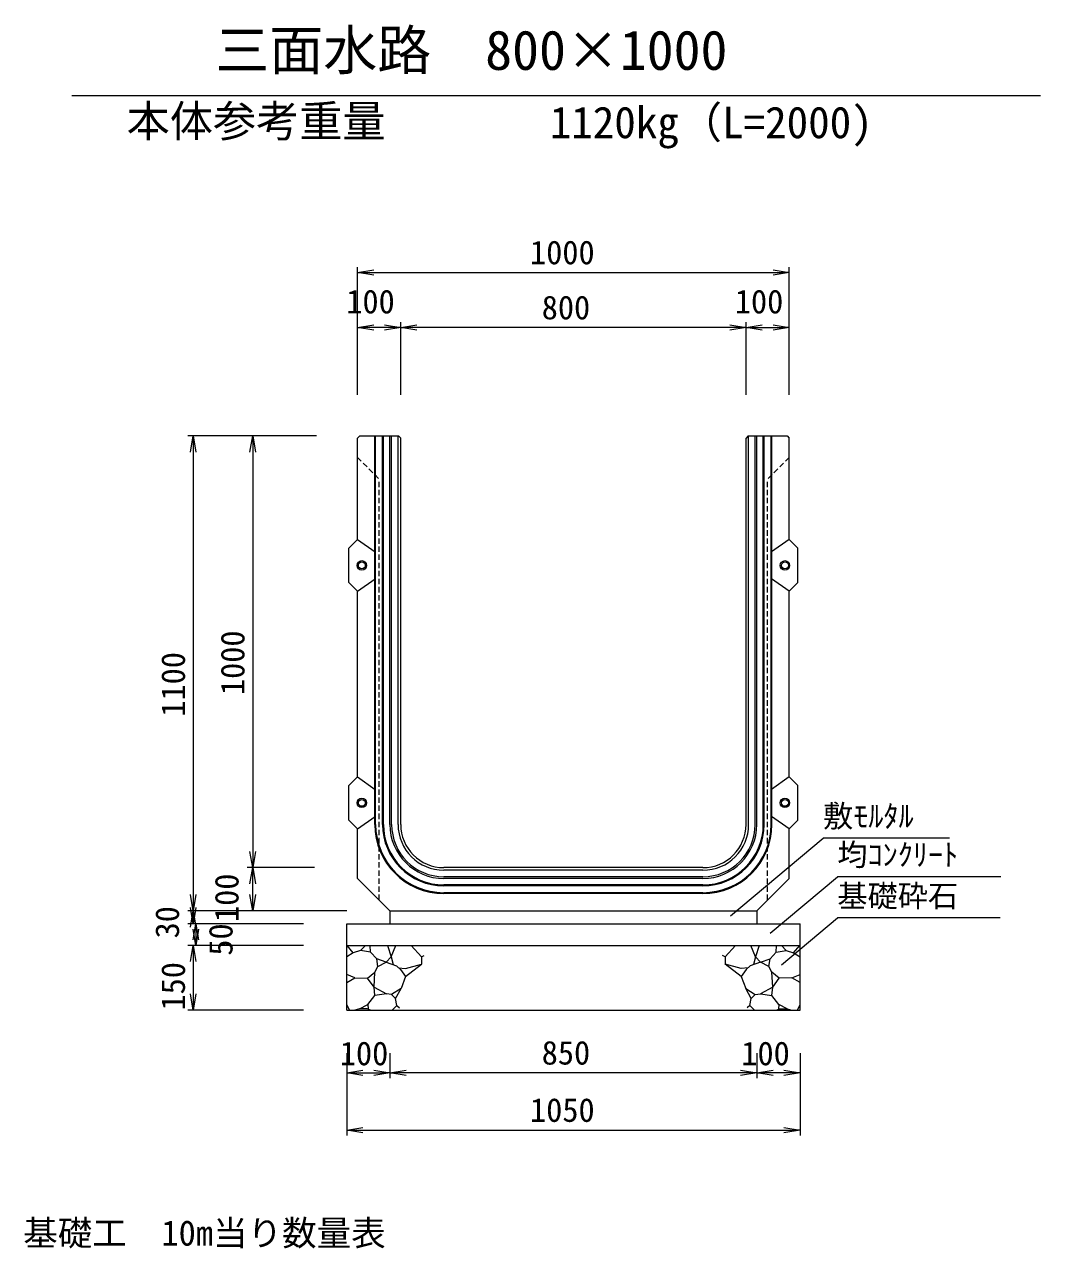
# Model space of a CAD drawing. Units: millimetres on the paper. Extents: x 0 to 840, y 0 to 594.
# Drawn here: x 199.9 to 246.9, y 153.7 to 210.4 of the extents above; entities that cross this region are included whole.
import ezdxf
from ezdxf.enums import TextEntityAlignment as Align

# ---------------------------------------------------------------- set-up
doc = ezdxf.new("R2010")
doc.units = ezdxf.units.MM
doc.linetypes.add('USER1', pattern=[0.375, 0.25, -0.125])
doc.linetypes.add('USER2', pattern=[2, 1, -1])
for name, color, linetype, lineweight in [('D-MTR-FRAM（材料表図枠）', 7, 'Continuous', 18), ('D-STR-DIM（寸法）', 7, 'Continuous', 18), ('D-STR-HTXT（旗揚げ）', 7, 'Continuous', 18), ('D-STR-STRn（構造物）', 7, 'Continuous', 18), ('D-STR（構造物外形線）', 1, 'Continuous', 18), ('D-TTL-TXT（文字）', 7, 'Continuous', 18)]:
    doc.layers.add(name, color=color, linetype=linetype, lineweight=lineweight)
doc.layers.add('D-MTR-TXT(文字列）', color=7, linetype='Continuous')
doc.layers.add('D-STR-TXT（文字）', color=7, linetype='Continuous')
doc.styles.add('ＭＳ ゴシック', font='')
doc.styles.get('ＭＳ ゴシック').set_extended_font_data('MS Gothic')

msp = doc.modelspace()

# ---------------------------------------------------------------- linework, layer by layer
at = {"layer": 'D-STR-DIM（寸法）'}
for p, q in [((215.296, 193.284), (215.296, 199.201)), ((215.296, 198.951), (216.046, 199.076)), ((234.546, 199.076), (235.296, 198.951)), ((235.296, 193.284), (235.296, 199.201)), ((215.296, 198.951), (215.396, 198.951)), ((216.046, 198.826), (215.296, 198.951)), ((215.396, 198.951), (235.196, 198.951)), ((235.296, 198.951), (234.546, 198.826)), ((235.296, 198.951), (235.196, 198.951)), ((215.296, 193.284), (215.296, 196.65)), ((215.296, 196.4), (216.046, 196.525)), ((215.296, 196.4), (215.396, 196.4)), ((216.046, 196.275), (215.296, 196.4)), ((217.196, 196.4), (215.396, 196.4)), ((216.546, 196.525), (217.296, 196.4)), ((217.296, 196.4), (216.546, 196.275)), ((217.296, 196.4), (217.196, 196.4)), ((217.296, 193.284), (217.296, 196.65)), ((217.296, 193.284), (217.296, 196.65)), ((217.296, 196.4), (218.046, 196.525)), ((217.296, 196.4), (217.396, 196.4)), ((218.046, 196.275), (217.296, 196.4)), ((233.196, 196.4), (217.396, 196.4)), ((232.546, 196.525), (233.296, 196.4)), ((233.296, 196.4), (232.546, 196.275)), ((233.296, 196.4), (233.196, 196.4)), ((233.296, 193.284), (233.296, 196.65)), ((233.296, 193.284), (233.296, 196.65)), ((233.296, 196.4), (234.046, 196.525)), ((233.296, 196.4), (233.396, 196.4)), ((234.046, 196.275), (233.296, 196.4)), ((233.396, 196.4), (235.196, 196.4)), ((234.546, 196.525), (235.296, 196.4)), ((235.296, 196.4), (234.546, 196.275)), ((235.296, 196.4), (235.196, 196.4)), ((235.296, 193.284), (235.296, 196.65)), ((213.396, 191.384), (207.433, 191.384)), ((207.558, 190.634), (207.683, 191.384)), ((207.683, 191.384), (207.683, 191.284)), ((207.683, 191.384), (207.808, 190.634)), ((207.683, 191.284), (207.683, 169.484)), ((213.396, 191.384), (210.189, 191.384)), ((210.314, 190.634), (210.439, 191.384)), ((210.439, 191.384), (210.439, 191.284)), ((210.439, 191.384), (210.564, 190.634)), ((210.439, 191.284), (210.439, 171.484)), ((210.439, 171.384), (210.314, 172.134)), ((210.564, 172.134), (210.439, 171.384)), ((213.296, 171.384), (210.189, 171.384)), ((213.296, 171.384), (210.189, 171.384)), ((210.314, 170.634), (210.439, 171.384)), ((210.439, 171.384), (210.439, 171.484)), ((210.439, 171.384), (210.439, 171.284)), ((210.439, 171.384), (210.564, 170.634)), ((210.439, 169.484), (210.439, 171.284)), ((207.683, 169.384), (207.558, 170.134)), ((207.808, 170.134), (207.683, 169.384)), ((210.439, 169.384), (210.314, 170.134)), ((210.564, 170.134), (210.439, 169.384)), ((207.683, 168.784), (207.558, 169.534)), ((207.808, 169.534), (207.683, 168.784)), ((214.796, 169.384), (207.433, 169.384)), ((214.796, 169.384), (207.433, 169.384)), ((207.558, 168.634), (207.683, 169.384)), ((207.683, 169.384), (207.683, 169.484)), ((207.683, 169.384), (207.683, 169.284)), ((207.683, 169.384), (207.808, 168.634)), ((207.683, 169.284), (207.683, 168.884)), ((214.796, 169.384), (210.189, 169.384)), ((210.439, 169.384), (210.439, 169.484)), ((212.796, 168.784), (207.433, 168.784)), ((212.796, 168.784), (207.558, 168.784)), ((207.683, 168.784), (207.683, 168.884)), ((207.683, 168.034), (207.808, 168.784)), ((207.808, 167.784), (207.683, 168.534)), ((207.808, 168.784), (207.808, 168.684)), ((207.808, 168.784), (207.933, 168.034)), ((207.808, 168.684), (207.808, 167.884)), ((207.933, 168.534), (207.808, 167.784)), ((207.808, 167.784), (207.808, 167.884)), ((212.796, 167.784), (207.433, 167.784)), ((212.796, 167.784), (207.558, 167.784)), ((207.558, 167.034), (207.683, 167.784)), ((207.683, 167.784), (207.683, 167.684)), ((207.683, 167.784), (207.808, 167.034)), ((207.683, 167.684), (207.683, 164.884)), ((207.683, 164.784), (207.558, 165.534)), ((207.808, 165.534), (207.683, 164.784)), ((212.796, 164.784), (207.433, 164.784)), ((207.683, 164.784), (207.683, 164.884)), ((214.796, 162.784), (214.796, 161.631)), ((214.796, 162.784), (214.796, 158.978)), ((216.796, 162.784), (216.796, 161.631)), ((216.796, 162.784), (216.796, 161.631)), ((233.796, 162.784), (233.796, 161.631)), ((233.796, 162.784), (233.796, 161.631)), ((235.796, 162.784), (235.796, 161.631)), ((235.796, 162.784), (235.796, 158.978)), ((214.796, 161.881), (215.546, 162.006)), ((214.796, 161.881), (214.896, 161.881)), ((215.546, 161.756), (214.796, 161.881)), ((214.896, 161.881), (216.696, 161.881)), ((216.046, 162.006), (216.796, 161.881)), ((216.796, 161.881), (216.046, 161.756)), ((216.796, 161.881), (216.696, 161.881)), ((216.796, 161.881), (217.546, 162.006)), ((216.796, 161.881), (216.896, 161.881)), ((217.546, 161.756), (216.796, 161.881)), ((233.696, 161.881), (216.896, 161.881)), ((233.046, 162.006), (233.796, 161.881)), ((233.796, 161.881), (233.046, 161.756)), ((233.796, 161.881), (233.696, 161.881)), ((233.796, 161.881), (234.546, 162.006)), ((233.796, 161.881), (233.896, 161.881)), ((234.546, 161.756), (233.796, 161.881)), ((235.696, 161.881), (233.896, 161.881)), ((235.046, 162.006), (235.796, 161.881)), ((235.796, 161.881), (235.046, 161.756)), ((235.796, 161.881), (235.696, 161.881)), ((214.796, 159.228), (215.546, 159.353)), ((235.046, 159.353), (235.796, 159.228)), ((214.796, 159.228), (214.896, 159.228)), ((215.546, 159.103), (214.796, 159.228)), ((214.896, 159.228), (235.696, 159.228)), ((235.796, 159.228), (235.046, 159.103)), ((235.796, 159.228), (235.696, 159.228))]:
    msp.add_line(p, q, dxfattribs=at)
at = {"layer": 'D-STR-HTXT（旗揚げ）'}
for p, q in [((232.569, 169.144), (236.862, 172.752)), ((242.727, 172.752), (236.862, 172.752)), ((234.406, 168.344), (237.525, 170.965)), ((245.096, 170.965), (237.525, 170.965)), ((234.936, 166.878), (237.525, 169.053)), ((245.071, 169.053), (237.525, 169.053))]:
    msp.add_line(p, q, dxfattribs=at)
at = {"layer": 'D-STR-STRn（構造物）'}
for p, q in [((216.796, 169.384), (216.796, 168.784)), ((233.796, 169.384), (233.796, 168.784)), ((214.796, 168.784), (235.796, 168.784)), ((214.796, 164.784), (214.796, 168.784)), ((235.796, 164.784), (235.796, 168.784)), ((237.2, 168.784), (237.205, 168.784)), ((214.796, 167.784), (235.796, 167.784)), ((215.102, 167.436), (214.796, 167.256)), ((215.102, 167.436), (214.81, 167.784)), ((215.439, 167.545), (215.102, 167.436)), ((215.439, 167.545), (215.66, 167.784)), ((215.905, 167.47), (215.439, 167.545)), ((215.905, 167.47), (215.888, 167.784)), ((216.185, 167.164), (215.905, 167.47)), ((216.693, 167.784), (216.862, 167.25)), ((216.862, 167.25), (217.07, 167.784)), ((217.777, 167.784), (218.257, 167.249)), ((218.257, 167.249), (218.383, 167.312)), ((232.335, 167.249), (232.209, 167.312)), ((232.814, 167.784), (232.335, 167.249)), ((233.729, 167.25), (233.521, 167.784)), ((233.898, 167.784), (233.729, 167.25)), ((234.406, 167.164), (234.687, 167.47)), ((234.687, 167.47), (234.704, 167.784)), ((234.687, 167.47), (235.152, 167.545)), ((235.152, 167.545), (234.931, 167.784)), ((235.152, 167.545), (235.489, 167.436)), ((235.489, 167.436), (235.781, 167.784)), ((235.489, 167.436), (235.796, 167.256)), ((216.101, 166.535), (216.236, 166.807)), ((216.236, 166.807), (216.185, 167.164)), ((216.631, 167.01), (216.185, 167.164)), ((216.236, 166.807), (216.631, 167.01)), ((216.862, 167.25), (216.631, 167.01)), ((216.631, 167.01), (217.107, 166.834)), ((216.862, 167.25), (216.952, 166.891)), ((217.107, 166.834), (217.283, 166.667)), ((217.195, 166.75), (217.518, 166.719)), ((217.518, 166.719), (218.257, 166.908)), ((217.521, 166.349), (218.257, 166.908)), ((218.257, 167.249), (218.257, 166.908)), ((218.257, 166.908), (218.271, 166.905)), ((232.335, 166.908), (232.32, 166.905)), ((232.335, 167.249), (232.335, 166.908)), ((233.073, 166.719), (232.335, 166.908)), ((233.07, 166.349), (232.335, 166.908)), ((233.396, 166.75), (233.073, 166.719)), ((233.484, 166.834), (233.308, 166.667)), ((233.96, 167.01), (233.484, 166.834)), ((233.729, 167.25), (233.639, 166.891)), ((233.729, 167.25), (233.96, 167.01)), ((233.96, 167.01), (234.406, 167.164)), ((234.355, 166.807), (233.96, 167.01)), ((234.355, 166.807), (234.406, 167.164)), ((234.49, 166.535), (234.355, 166.807)), ((215.169, 166.276), (214.796, 166.433)), ((214.796, 166.064), (215.169, 166.276)), ((215.169, 166.276), (215.755, 166.266)), ((215.755, 166.266), (216.101, 166.535)), ((216.06, 165.843), (215.755, 166.266)), ((216.06, 165.843), (216.101, 166.535)), ((217.283, 166.667), (217.521, 166.349)), ((217.521, 166.349), (217.312, 165.79)), ((233.308, 166.667), (233.07, 166.349)), ((233.07, 166.349), (233.279, 165.79)), ((234.531, 165.843), (234.49, 166.535)), ((234.836, 166.266), (234.49, 166.535)), ((234.531, 165.843), (234.836, 166.266)), ((235.422, 166.276), (234.836, 166.266)), ((235.422, 166.276), (235.796, 166.433)), ((235.796, 166.064), (235.422, 166.276)), ((216.097, 165.454), (216.06, 165.843)), ((216.06, 165.843), (216.632, 165.534)), ((217.312, 165.79), (216.874, 165.515)), ((217.056, 165.329), (217.312, 165.79)), ((233.535, 165.329), (233.279, 165.79)), ((233.279, 165.79), (233.717, 165.515)), ((234.531, 165.843), (233.959, 165.534)), ((234.495, 165.454), (234.531, 165.843)), ((214.918, 164.784), (214.796, 165.04)), ((215.387, 164.837), (215.78, 165.052)), ((215.78, 165.052), (216.097, 165.454)), ((215.78, 165.052), (215.787, 164.851)), ((216.632, 165.534), (216.097, 165.454)), ((216.874, 165.515), (216.632, 165.534)), ((216.874, 165.515), (217.056, 165.329)), ((216.907, 164.784), (217.124, 165.001)), ((217.124, 165.001), (217.056, 165.329)), ((217.124, 165.001), (217.237, 164.896)), ((233.467, 165.001), (233.354, 164.896)), ((233.467, 165.001), (233.535, 165.329)), ((233.684, 164.784), (233.467, 165.001)), ((233.717, 165.515), (233.535, 165.329)), ((233.717, 165.515), (233.959, 165.534)), ((233.959, 165.534), (234.495, 165.454)), ((234.811, 165.052), (234.495, 165.454)), ((234.811, 165.052), (234.804, 164.851)), ((235.204, 164.837), (234.811, 165.052)), ((235.673, 164.784), (235.796, 165.04)), ((214.796, 164.784), (235.796, 164.784)), ((215.387, 164.837), (215.168, 164.784)), ((215.749, 164.85), (215.387, 164.837)), ((215.9, 164.784), (215.749, 164.85)), ((234.691, 164.784), (234.842, 164.85)), ((234.842, 164.85), (235.204, 164.837)), ((235.204, 164.837), (235.423, 164.784))]:
    msp.add_line(p, q, dxfattribs=at)
at = {"layer": 'D-STR（構造物外形線）'}
for p, q in [((215.396, 191.384), (215.296, 191.284)), ((215.296, 186.584), (215.296, 191.284)), ((215.396, 191.384), (217.196, 191.384)), ((216.096, 173.384), (216.096, 191.384)), ((216.136, 173.384), (216.136, 191.384)), ((216.456, 173.384), (216.456, 191.384)), ((216.496, 173.384), (216.496, 191.384)), ((216.796, 173.384), (216.796, 191.384)), ((216.876, 173.384), (216.876, 191.384)), ((217.176, 173.384), (217.176, 191.384)), ((217.196, 191.384), (217.296, 191.284)), ((217.296, 173.384), (217.296, 191.284)), ((233.396, 191.384), (233.296, 191.284)), ((233.296, 173.384), (233.296, 191.284)), ((233.396, 191.384), (235.196, 191.384)), ((233.416, 173.384), (233.416, 191.384)), ((233.716, 173.384), (233.716, 191.384)), ((233.796, 173.384), (233.796, 191.384)), ((234.096, 173.384), (234.096, 191.384)), ((234.136, 173.384), (234.136, 191.384)), ((234.456, 173.384), (234.456, 191.384)), ((234.496, 173.384), (234.496, 191.384)), ((235.196, 191.384), (235.296, 191.284)), ((235.296, 186.584), (235.296, 191.284)), ((215.296, 186.584), (214.896, 186.184)), ((235.296, 186.584), (235.696, 186.184)), ((214.896, 184.584), (214.896, 186.184)), ((235.696, 184.584), (235.696, 186.184)), ((214.896, 184.584), (215.296, 184.184)), ((235.696, 184.584), (235.296, 184.184)), ((215.296, 175.584), (215.296, 184.184)), ((235.296, 175.584), (235.296, 184.184)), ((215.296, 175.584), (214.896, 175.184)), ((235.296, 175.584), (235.696, 175.184)), ((214.896, 173.584), (214.896, 175.184)), ((235.696, 173.584), (235.696, 175.184)), ((214.896, 173.584), (215.296, 173.184)), ((235.696, 173.584), (235.296, 173.184)), ((215.296, 170.884), (215.296, 173.184)), ((235.296, 170.884), (235.296, 173.184)), ((231.296, 171.384), (219.296, 171.384)), ((231.296, 171.264), (219.296, 171.264)), ((215.296, 170.884), (216.796, 169.384)), ((231.296, 170.964), (219.296, 170.964)), ((231.296, 170.884), (219.296, 170.884)), ((235.296, 170.884), (233.796, 169.384)), ((231.296, 170.584), (219.296, 170.584)), ((231.296, 170.544), (219.296, 170.544)), ((231.296, 170.224), (219.296, 170.224)), ((231.296, 170.184), (219.296, 170.184)), ((216.796, 169.384), (233.796, 169.384))]:
    msp.add_line(p, q, dxfattribs=at)
at = {"layer": 'D-STR（構造物外形線）', "linetype": 'USER1'}
for p, q in [((215.296, 190.384), (216.296, 189.384)), ((235.296, 190.384), (234.296, 189.384)), ((216.296, 169.884), (216.296, 189.384)), ((234.296, 169.884), (234.296, 189.384))]:
    msp.add_line(p, q, dxfattribs=at)
at = {"layer": 'D-STR（構造物外形線）', "linetype": 'USER2'}
for p, q in [((215.296, 186.584), (216.296, 185.884)), ((235.296, 186.584), (234.296, 185.884)), ((215.296, 184.184), (216.296, 184.884)), ((235.296, 184.184), (234.296, 184.884)), ((215.296, 175.584), (216.296, 174.884)), ((235.296, 175.584), (234.296, 174.884)), ((215.296, 173.184), (216.296, 173.884)), ((235.296, 173.184), (234.296, 173.884))]:
    msp.add_line(p, q, dxfattribs=at)
at = {"layer": 'D-STR（構造物外形線）'}
for centre, radius in [((215.496, 185.384), 0.22), ((215.496, 185.384), 0.16), ((235.096, 185.384), 0.22), ((235.096, 185.384), 0.16), ((215.496, 174.384), 0.22), ((215.496, 174.384), 0.16), ((235.096, 174.384), 0.22), ((235.096, 174.384), 0.16)]:
    msp.add_circle(centre, radius, dxfattribs=at)
for centre, radius, start, end in [((219.296, 173.384), 3.2, 180, 270), ((219.296, 173.384), 3.16, 180, 270), ((219.296, 173.384), 2.84, 180, 270), ((219.296, 173.384), 2.8, 180, 270), ((219.296, 173.384), 2.5, 180, 270), ((219.296, 173.384), 2.42, 180, 270), ((219.296, 173.384), 2.12, 180, 270), ((219.296, 173.384), 2, 180, 270), ((231.296, 173.384), 3.2, 270, 0), ((231.296, 173.384), 3.16, 270, 0), ((231.296, 173.384), 2.84, 270, 0), ((231.296, 173.384), 2.8, 270, 0), ((231.296, 173.384), 2.5, 270, 0), ((231.296, 173.384), 2.42, 270, 0), ((231.296, 173.384), 2.12, 270, 0), ((231.296, 173.384), 2, 270, 0)]:
    msp.add_arc(centre, radius, start, end, dxfattribs=at)
at = {"layer": 'D-TTL-TXT（文字）'}
msp.add_line((202.059, 207.148), (246.938, 207.148), dxfattribs=at)

# ---------------------------------------------------------------- texts
at = {"layer": 'D-MTR-FRAM（材料表図枠）', "style": 'ＭＳ ゴシック'}
for s, p in [('1000', (223.289, 199.001)), ('100', (214.777, 196.725)), ('100', (232.777, 196.725)), ('800', (223.83, 196.45)), ('100', (214.477, 161.901)), ('850', (223.83, 161.931)), ('100', (233.077, 161.901)), ('1050', (223.289, 159.278))]:
    msp.add_text(s, height=1.1, dxfattribs=at).set_placement(p, align=Align.BOTTOM_LEFT)
for s, p in [('1000', (210.389, 179.377)), ('1100', (207.633, 178.377)), ('100', (210.114, 168.865)), ('30', (207.358, 168.105)), ('50', (209.838, 167.305)), ('150', (207.633, 164.765))]:
    msp.add_text(s, height=1.1, rotation=90, dxfattribs=at).set_placement(p, align=Align.BOTTOM_LEFT)
at = {"layer": 'D-MTR-TXT(文字列）', "style": 'ＭＳ ゴシック'}
msp.add_text('基礎工\u300010m当り数量表', height=1.173, dxfattribs=at).set_placement((199.81, 153.523), align=Align.BOTTOM_LEFT)
at = {"layer": 'D-STR-TXT（文字）', "style": 'ＭＳ ゴシック'}
for s, p in [('敷ﾓﾙﾀﾙ', (236.862, 172.952)), ('均ｺﾝｸﾘｰﾄ', (237.525, 171.165)), ('基礎砕石', (237.525, 169.253))]:
    msp.add_text(s, height=1.026, dxfattribs=at).set_placement(p, align=Align.BOTTOM_LEFT)
at = {"layer": 'D-TTL-TXT（文字）', "style": 'ＭＳ ゴシック'}
for s, height, p in [('三面水路\u3000800×1000', 1.833, (208.71, 207.785)), ('本体参考重量', 1.466, (204.601, 204.79)), ('1120kg（L=2000)', 1.466, (224.201, 204.731))]:
    msp.add_text(s, height=height, dxfattribs=at).set_placement(p, align=Align.BOTTOM_LEFT)

doc.saveas('drawing.dxf')
